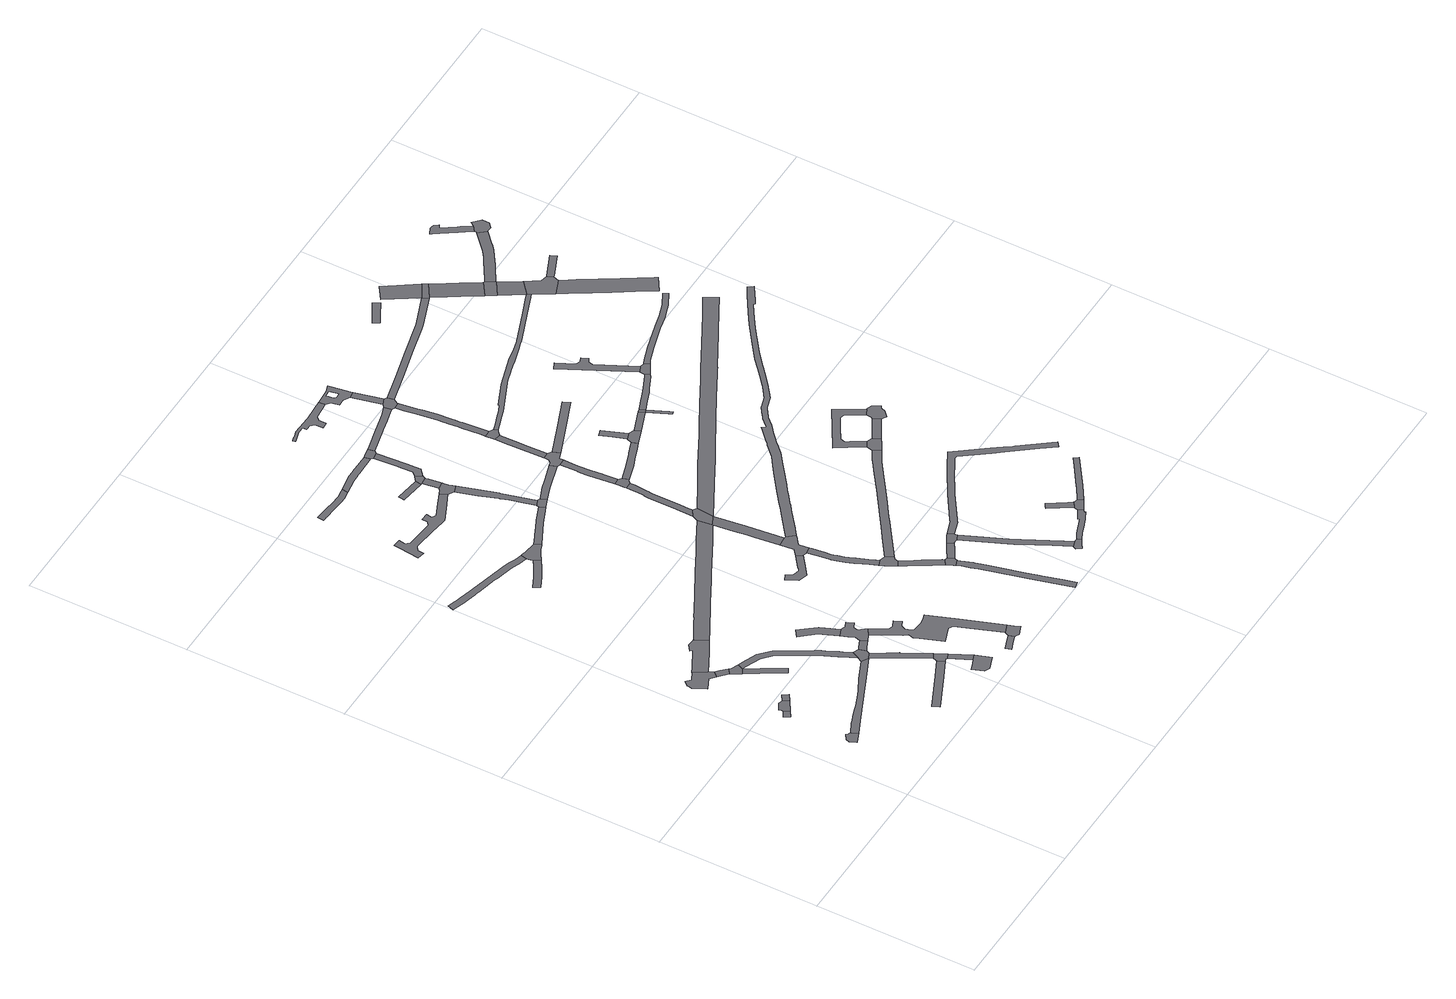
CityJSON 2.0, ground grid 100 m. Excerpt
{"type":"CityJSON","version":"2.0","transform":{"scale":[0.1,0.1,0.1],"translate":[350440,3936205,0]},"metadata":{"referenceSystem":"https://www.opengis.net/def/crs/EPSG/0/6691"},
"CityObjects":{
"road1":{"type":"Road","geometry":[{"type":"MultiSurface","lod":"1","boundaries":[[[0,1,2,3,4,5,6,7]]]}]},
"road2":{"type":"Road","attributes":{"RoadStructureAttribute.sectionType":"1"},"geometry":[{"type":"MultiSurface","lod":"1","boundaries":[[[8,9,10,11]]]}]},
"road3":{"type":"Road","geometry":[{"type":"MultiSurface","lod":"1","boundaries":[[[12,13,14,15,16,8,11]]]}]},
"road4":{"type":"Road","attributes":{"RoadStructureAttribute.sectionType":"1"},"geometry":[{"type":"MultiSurface","lod":"1","boundaries":[[[12,17,18,13]]]}]},
"road5":{"type":"Road","geometry":[{"type":"MultiSurface","lod":"1","boundaries":[[[19,20,21,22,23,24,25,26,27,28,29]]]}]},
"road6":{"type":"Road","attributes":{"RoadStructureAttribute.sectionType":"1"},"geometry":[{"type":"MultiSurface","lod":"1","boundaries":[[[30,21,20,31,32]]]}]},
"road7":{"type":"Road","geometry":[{"type":"MultiSurface","lod":"1","boundaries":[[[31,33,34,35,36,32]]]}]},
"road8":{"type":"Road","attributes":{"RoadStructureAttribute.sectionType":"1"},"geometry":[{"type":"MultiSurface","lod":"1","boundaries":[[[37,38,39,40,41,42,43,44,45,46,47,48,49,50,51,52,53,54,55,56,57,58,59,60,61,1,0,62,63,64,65,49,66,67,68,69,70,71,72,73]]]}]},
"road9":{"type":"Road","geometry":[{"type":"MultiSurface","lod":"1","boundaries":[[[74,75,76,77,78,79,80,23,22,81,82,83,84,85,86,87,88,89,90,91,92,93]]]}]},
"road10":{"type":"Road","attributes":{"RoadStructureAttribute.sectionType":"1"},"geometry":[{"type":"MultiSurface","lod":"1","boundaries":[[[94,95,96,97,98,99,100,101,102,103,35,34,33,104,105,106,107,108,109,34,110,111,112,113,114,115,116,117,118]]]}]},
"road11":{"type":"Road","attributes":{"RoadStructureAttribute.sectionType":"1"},"geometry":[{"type":"MultiSurface","lod":"1","boundaries":[[[119,120,121,122,123,124]]]}]},
"road12":{"type":"Road","geometry":[{"type":"MultiSurface","lod":"1","boundaries":[[[50,49,48,125,126,127,94,118]]]}]},
"road13":{"type":"Road","attributes":{"RoadStructureAttribute.sectionType":"1"},"geometry":[{"type":"MultiSurface","lod":"1","boundaries":[[[128,126,125,129,130,131,132]]]}]},
"road14":{"type":"Road","attributes":{"RoadStructureAttribute.sectionType":"1"},"geometry":[{"type":"MultiSurface","lod":"1","boundaries":[[[133,134,135,136,137,138,139,140,141,142,143,144,145,146,147,148,149,150,151,152,153,154,155,156,157,158,159]]]}]},
"road15":{"type":"Road","geometry":[{"type":"MultiSurface","lod":"1","boundaries":[[[124,123,160,161,162,163,164,37,73]]]}]},
"road16":{"type":"Road","geometry":[{"type":"MultiSurface","lod":"1","boundaries":[[[165,166,167,168,169,170,171,172]]]}]},
"road17":{"type":"Road","attributes":{"RoadStructureAttribute.sectionType":"1"},"geometry":[{"type":"MultiSurface","lod":"1","boundaries":[[[171,162,161,172]]]}]},
"road18":{"type":"Road","attributes":{"RoadStructureAttribute.sectionType":"1"},"geometry":[{"type":"MultiSurface","lod":"1","boundaries":[[[173,174,175,176,177,178,179,180,181]]]}]},
"road19":{"type":"Road","geometry":[{"type":"MultiSurface","lod":"1","boundaries":[[[131,182,183,184,185,186,187,188,189,190,173,181,191,192,132]]]}]},
"road20":{"type":"Road","attributes":{"RoadStructureAttribute.sectionType":"1"},"geometry":[{"type":"MultiSurface","lod":"1","boundaries":[[[193,194,195,196,197,198,199,200,201,202,203,204,205,206,207]]]}]},
"road21":{"type":"Road","attributes":{"RoadStructureAttribute.sectionType":"1"},"geometry":[{"type":"MultiSurface","lod":"1","boundaries":[[[208,209,210,211,212,213]]]}]},
"road22":{"type":"Road","attributes":{"RoadStructureAttribute.sectionType":"1"},"geometry":[{"type":"MultiSurface","lod":"1","boundaries":[[[214,215,216,217,218,219,220,221,222,223,224,225,226,227,228,229,183,182,230,231,232,233,234,235,236,237,238,239,240,241,242,243,244,245]]]}]},
"road23":{"type":"Road","geometry":[{"type":"MultiSurface","lod":"1","boundaries":[[[158,193,207,246,247,248,249,250,251,252,253,254,159]]]}]},
"road24":{"type":"Road","geometry":[{"type":"MultiSurface","lod":"1","boundaries":[[[244,208,213,255,256,257,245]]]}]},
"road25":{"type":"Road","attributes":{"RoadStructureAttribute.sectionType":"1"},"geometry":[{"type":"MultiSurface","lod":"1","boundaries":[[[258,259,260,261,262,263,264,265,266,267,268,269,270,271,272,273,274,275,276,91,90,277,278,279,280,281,282,283,284,285,286,287,288,289,290,291,292,293,294,295,258,296,297,298,299,300,301,302,303]]]}]},
"road26":{"type":"Road","geometry":[{"type":"MultiSurface","lod":"1","boundaries":[[[304,305,306,307,308,309,310,311,312,313,314,315,316,317,318,319,320,321,322,323,324,325,326]]]}]},
"road27":{"type":"Road","attributes":{"RoadStructureAttribute.sectionType":"7"},"geometry":[{"type":"MultiSurface","lod":"1","boundaries":[[[327,328,329,330,331,332,333,334,335,336,337,338,339,340,341,342,343,344,345,346,347,348]]]}]},
"road28":{"type":"Road","attributes":{"RoadStructureAttribute.sectionType":"1"},"geometry":[{"type":"MultiSurface","lod":"1","boundaries":[[[349,350,351,352,353,354,355,356,357,358,359,360]]]}]},
"road29":{"type":"Road","attributes":{"RoadStructureAttribute.sectionType":"1"},"geometry":[{"type":"MultiSurface","lod":"1","boundaries":[[[361,362,363,364,365,366,367,368,369,370,371,372,252,251]]]}]},
"road30":{"type":"Road","attributes":{"RoadStructureAttribute.sectionType":"1"},"geometry":[{"type":"MultiSurface","lod":"1","boundaries":[[[373,374,375,376,377]]]}]},
"road31":{"type":"Road","attributes":{"RoadStructureAttribute.sectionType":"1"},"geometry":[{"type":"MultiSurface","lod":"1","boundaries":[[[378,379,380,381,382,383,384,385,386,387,388,389,390,391,392,393,394,395,396,397,398,399,400,401,402]]]}]},
"road32":{"type":"Road","attributes":{"RoadStructureAttribute.sectionType":"1"},"geometry":[{"type":"MultiSurface","lod":"1","boundaries":[[[347,403,404,405,406,407,408,409,410,411,412,413,414,348]]]}]},
"road33":{"type":"Road","geometry":[{"type":"MultiSurface","lod":"1","boundaries":[[[415,416,417,418,419,420,421,422,423,304,326]]]}]},
"road34":{"type":"Road","geometry":[{"type":"MultiSurface","lod":"1","boundaries":[[[402,401,424,425,426,427,428,429,430]]]}]},
"road35":{"type":"Road","attributes":{"RoadStructureAttribute.sectionType":"1"},"geometry":[{"type":"MultiSurface","lod":"1","boundaries":[[[415,431,432,433,434,435,436,437,438,439,440,441,442,443,444,445,416]]]}]},
"road36":{"type":"Road","geometry":[{"type":"MultiSurface","lod":"1","boundaries":[[[446,301,300,447,349,360,390,389,448,449,450,451]]]}]},
"road37":{"type":"Road","geometry":[{"type":"MultiSurface","lod":"1","boundaries":[[[452,440,439,367,366,453,454]]]}]},
"road38":{"type":"Road","attributes":{"RoadStructureAttribute.sectionType":"1"},"geometry":[{"type":"MultiSurface","lod":"1","boundaries":[[[455,456,421,420,457,458,459]]]}]},
"road39":{"type":"Road","attributes":{"RoadStructureAttribute.sectionType":"1"},"geometry":[{"type":"MultiSurface","lod":"1","boundaries":[[[460,461,462,463,464,465,466,467,427,426,468,469,470,471]]]}]},
"road40":{"type":"Road","geometry":[{"type":"MultiSurface","lod":"1","boundaries":[[[458,472,473,373,377,459]]]}]},
"road41":{"type":"Road","attributes":{"RoadStructureAttribute.sectionType":"1"},"geometry":[{"type":"MultiSurface","lod":"1","boundaries":[[[474,475,476,477,478,479,480,481,482,483,484,485,486,487,488,489,490,491,492,493,494,495,496]]]}]},
"road42":{"type":"Road","geometry":[{"type":"MultiSurface","lod":"1","boundaries":[[[495,497,498,460,471,499,500,496]]]}]},
"road43":{"type":"Road","geometry":[{"type":"MultiSurface","lod":"1","boundaries":[[[501,502,503,259,258,303]]]}]},
"road44":{"type":"Road","attributes":{"RoadStructureAttribute.sectionType":"1"},"geometry":[{"type":"MultiSurface","lod":"1","boundaries":[[[504,505,506,507,473,472,508,509,510,511,512]]]}]},
"road45":{"type":"Road","geometry":[{"type":"MultiSurface","lod":"1","boundaries":[[[409,512,511,513,514,515,516,410]]]}]},
"road46":{"type":"Road","attributes":{"RoadStructureAttribute.sectionType":"1"},"geometry":[{"type":"MultiSurface","lod":"1","boundaries":[[[497,517,518,519,520,498]]]}]},
"road47":{"type":"Road","attributes":{"RoadStructureAttribute.sectionType":"1"},"geometry":[{"type":"MultiSurface","lod":"1","boundaries":[[[454,521,522,523,524,525,526,452]]]}]},
"road48":{"type":"Road","attributes":{"RoadStructureAttribute.sectionType":"1"},"geometry":[{"type":"MultiSurface","lod":"1","boundaries":[[[527,528,529,530,531,532,533,503,502,534,535,536,537,538,539,540,541]]]}]},
"road49":{"type":"Road","geometry":[{"type":"MultiSurface","lod":"1","boundaries":[[[542,543,544,519,518,545,546,547,548,549,550]]]}]},
"road50":{"type":"Road","geometry":[{"type":"MultiSurface","lod":"1","boundaries":[[[551,552,553,554,555,527,541,556,557]]]}]},
"road51":{"type":"Road","attributes":{"RoadStructureAttribute.sectionType":"1"},"geometry":[{"type":"MultiSurface","lod":"1","boundaries":[[[558,559,560,561,562,563,564,553,552,565,566,567,568,569,570,571]]]}]},
"road52":{"type":"Road","geometry":[{"type":"MultiSurface","lod":"1","boundaries":[[[572,573,574,575,576,577,578,579,580,581,582,583,584,585,586,587,588,589,590,591,592,593]]]}]},
"road53":{"type":"Road","attributes":{"RoadStructureAttribute.sectionType":"1"},"geometry":[{"type":"MultiSurface","lod":"1","boundaries":[[[594,595,596,547,546,597,598,599,600,601,602]]]}]},
"road54":{"type":"Road","geometry":[{"type":"MultiSurface","lod":"1","boundaries":[[[603,604,605,606,607,524,523,558,571,608,609,610]]]}]},
"road55":{"type":"Road","attributes":{"RoadStructureAttribute.sectionType":"1"},"geometry":[{"type":"MultiSurface","lod":"1","boundaries":[[[611,612,613,614,615,616,617,618,619,620,514,513]]]}]},
"road56":{"type":"Road","geometry":[{"type":"MultiSurface","lod":"1","boundaries":[[[621,622,623,624,625,626,602,601,627,628]]]}]},
"road57":{"type":"Road","attributes":{"RoadStructureAttribute.sectionType":"1"},"geometry":[{"type":"MultiSurface","lod":"1","boundaries":[[[629,630,631,632,633,634,635,636,604,603]]]}]},
"road58":{"type":"Road","attributes":{"RoadStructureAttribute.sectionType":"1"},"geometry":[{"type":"MultiSurface","lod":"1","boundaries":[[[637,638,639,640,641,642,643,430,429,644,645,646,647,648,649,650,651]]]}]},
"road59":{"type":"Road","attributes":{"RoadStructureAttribute.sectionType":"1"},"geometry":[{"type":"MultiSurface","lod":"1","boundaries":[[[652,653,654,655,656,657,658,659,660,551,557]]]}]},
"road60":{"type":"Road","geometry":[{"type":"MultiSurface","lod":"1","boundaries":[[[634,633,661,662,663,664,665]]]}]},
"road61":{"type":"Road","attributes":{"RoadStructureAttribute.sectionType":"1"},"geometry":[{"type":"MultiSurface","lod":"1","boundaries":[[[664,666,667,668,669,670,671,672,673,674,675,676,677,678,679,680,681,682,683,684,685,665]]]}]},
"road62":{"type":"Road","attributes":{"RoadStructureAttribute.sectionType":"1"},"geometry":[{"type":"MultiSurface","lod":"1","boundaries":[[[686,687,688,689,690,624,623,691,692,693,694,695,696,697,698,699,700,701]]]}]},
"road63":{"type":"Road","geometry":[{"type":"MultiSurface","lod":"1","boundaries":[[[702,703,593,592,704,705,706,707,708,709,710,711,712,713,714,715],[716,717,718,719,720,721,722,723,724,725,726]]]}]},
"road64":{"type":"Road","geometry":[{"type":"MultiSurface","lod":"1","boundaries":[[[727,728,616,615,675,674,729,730,731]]]}]},
"road65":{"type":"Road","attributes":{"RoadStructureAttribute.sectionType":"1"},"geometry":[{"type":"MultiSurface","lod":"1","boundaries":[[[709,728,727,710]]]}]},
"road66":{"type":"Road","attributes":{"RoadStructureAttribute.sectionType":"1"},"geometry":[{"type":"MultiSurface","lod":"1","boundaries":[[[609,732,733,734,735,610]]]}]},
"road67":{"type":"Road","attributes":{"RoadStructureAttribute.sectionType":"1"},"geometry":[{"type":"MultiSurface","lod":"1","boundaries":[[[736,737,738,739,740]]]}]},
"road68":{"type":"Road","geometry":[{"type":"MultiSurface","lod":"1","boundaries":[[[741,740,739,656,655,742,743]]]}]},
"road69":{"type":"Road","attributes":{"RoadStructureAttribute.sectionType":"1"},"geometry":[{"type":"MultiSurface","lod":"1","boundaries":[[[744,745,746,747,748,749]]]}]},
"road70":{"type":"Road","geometry":[{"type":"MultiSurface","lod":"1","boundaries":[[[700,750,751,752,753,744,749,701]]]}]},
"road71":{"type":"Road","attributes":{"RoadStructureAttribute.sectionType":"1"},"geometry":[{"type":"MultiSurface","lod":"1","boundaries":[[[754,755,756,757,758,759,760,761,762,763,764,765,766,550,549,767,768,769,770,771,772,773,774,775,776,777,778,779,780,781]]]}]},
"road72":{"type":"Road","attributes":{"RoadStructureAttribute.sectionType":"1"},"geometry":[{"type":"MultiSurface","lod":"1","boundaries":[[[782,741,743,783]]]}]},
"road73":{"type":"Road","geometry":[{"type":"MultiSurface","lod":"1","boundaries":[[[784,785,782,783]]]}]},
"road74":{"type":"Road","attributes":{"RoadStructureAttribute.sectionType":"1"},"geometry":[{"type":"MultiSurface","lod":"1","boundaries":[[[786,787,788,789,784,783]]]}]},
"road75":{"type":"Road","attributes":{"RoadStructureAttribute.sectionType":"1"},"geometry":[{"type":"MultiSurface","lod":"1","boundaries":[[[790,791,792,793,752,751,794,795,796,797]]]}]},
"road76":{"type":"Road","geometry":[{"type":"MultiSurface","lod":"1","boundaries":[[[650,798,799,800,801,802,651]]]}]},
"road77":{"type":"Road","attributes":{"RoadStructureAttribute.sectionType":"1"},"geometry":[{"type":"MultiSurface","lod":"1","boundaries":[[[803,804,805,806,807,802,801,808,809,810,811,812,813,814,815]]]}]},
"road78":{"type":"Road","attributes":{"RoadStructureAttribute.sectionType":"1"},"geometry":[{"type":"MultiSurface","lod":"1","boundaries":[[[816,817,818,819,820,821,822,823,824,825,826,827,828,829,830,831,832,833,834,835,836,837,838,839,840,841,842,843,844,845,846,847,848,849,850,851,852,853,854,855,856,857,858,501,303]]]}]},
"road79":{"type":"Road","attributes":{"RoadStructureAttribute.sectionType":"1"},"geometry":[{"type":"MultiSurface","lod":"1","boundaries":[[[859,860,861,862,863,864,865,866,867,868,869,870,785,784]]]}]},
"road80":{"type":"Road","attributes":{"RoadStructureAttribute.sectionType":"1"},"geometry":[{"type":"MultiSurface","lod":"1","boundaries":[[[871,872,873,874,875,876,877,878,879,880,881,882,883,884,885,886,887,888,889,890,891,892,893,894,895,896,897,898,899,900,901,902,903,904,905,906,907,908,909,910,911,912,913,914,915,916,917,918,919,920,921,922,923,924,925,926,927,928,929,930,931,932,933,934,935,936,937,938,939,940,941,942,943,944,945,946,947,948,949,950,951,952,953,954,955,956,957,446,451]]]}]},
"road81":{"type":"Road","attributes":{"RoadStructureAttribute.sectionType":"1"},"geometry":[{"type":"MultiSurface","lod":"1","boundaries":[[[799,958,959,960,961,962,800]]]}]},
"road82":{"type":"Road","attributes":{"RoadStructureAttribute.sectionType":"1"},"geometry":[{"type":"MultiSurface","lod":"1","boundaries":[[[730,963,964,965,966,967,968,969,970,971,972,731]]]}]},
"road83":{"type":"Road","attributes":{"RoadStructureAttribute.sectionType":"1"},"geometry":[{"type":"MultiSurface","lod":"1","boundaries":[[[973,974,975,976,977,978,979,980,981,982,983,984,985,663,662,986,987,988,989,990,991,992,993,994,995,996,997,998,999,1000,1001,1002,1003,1004]]]}]},
"road84":{"type":"Road","attributes":{"RoadStructureAttribute.sectionType":"1"},"geometry":[{"type":"MultiSurface","lod":"1","boundaries":[[[1005,1006,1007,1008,1009,1010,1011,1012,1013,1014]]]}]},
"road85":{"type":"Road","geometry":[{"type":"MultiSurface","lod":"1","boundaries":[[[814,1015,1016,960,959,1017,1018,1019,1020,1021,815]]]}]},
"road86":{"type":"Road","geometry":[{"type":"MultiSurface","lod":"1","boundaries":[[[1022,1005,1014,864,863,1023,1024,1025,1026]]]}]},
"road87":{"type":"Road","geometry":[{"type":"MultiSurface","lod":"1","boundaries":[[[1027,1028,1029,1030,1031]]]}]},
"road88":{"type":"Road","attributes":{"function":"3","RoadStructureAttribute.sectionType":"1"},"geometry":[{"type":"MultiSurface","lod":"1","boundaries":[[[1032,1033,1034,1035,968]]]}]},
"road89":{"type":"Road","geometry":[{"type":"MultiSurface","lod":"1","boundaries":[[[1036,1037,1032,968,967]]]}]},
"road90":{"type":"Road","attributes":{"RoadStructureAttribute.sectionType":"1"},"geometry":[{"type":"MultiSurface","lod":"1","boundaries":[[[1038,1039,1040,1041,1042,1043,1044,1045,1046,1022,1026,1047,1048,1049,1050,1051,1052,1053,1054,1055]]]}]},
"road91":{"type":"Road","attributes":{"function":"3","RoadStructureAttribute.sectionType":"1"},"geometry":[{"type":"MultiSurface","lod":"1","boundaries":[[[1056,1057,1058,1059,1060,1061,1062,1037,1036]]]}]},
"road92":{"type":"Road","geometry":[{"type":"MultiSurface","lod":"1","boundaries":[[[1063,1064,1059,1058,1065,1066]]]}]},
"road93":{"type":"Road","attributes":{"function":"3","RoadStructureAttribute.sectionType":"1"},"geometry":[{"type":"MultiSurface","lod":"1","boundaries":[[[1067,1066,1065,1004]]]}]},
"road94":{"type":"Road","geometry":[{"type":"MultiSurface","lod":"1","boundaries":[[[1068,1069,1070,1067,1004,1003,1071,1072]]]}]},
"road95":{"type":"Road","attributes":{"function":"3","RoadStructureAttribute.sectionType":"1"},"geometry":[{"type":"MultiSurface","lod":"1","boundaries":[[[1071,1073,1074,1075,1076,1077,1078,1079,1080,1081,1082,1083,1084,1085,1072]]]}]},
"road96":{"type":"Road","attributes":{"RoadStructureAttribute.sectionType":"1"},"geometry":[{"type":"MultiSurface","lod":"1","boundaries":[[[1086,1087,1088,1089,1090,1091,1064,1063,1092,1093,1094,1095,1096,1097,1098,1099,1100,1101,1102]]]}]},
"road97":{"type":"Road","attributes":{"RoadStructureAttribute.sectionType":"1"},"geometry":[{"type":"MultiSurface","lod":"1","boundaries":[[[1103,1104,1105,1106,1069,1068]]]}]},
"road98":{"type":"Road","geometry":[{"type":"MultiSurface","lod":"1","boundaries":[[[1107,1108,1109,1110,1111,1112,1113,1114,1115,1116,1117,1118,1119,1120,1121,1122]]]}]},
"road99":{"type":"Road","geometry":[{"type":"MultiSurface","lod":"1","boundaries":[[[1101,1123,1124,1125,1126,1127,1128,1114,1113,1129,1102]]]}]}
},
"vertices":[
[281,470,0],[263,511,0],[260,512,0],[244,519,0],[239,527,0],[206,504,0],[199,484,0],[218,442,0],
[221,915,0],[186,894,0],[207,859,0],[242,882,0],
[314,927,0],[293,961,0],[263,968,0],[220,941,0],[227,930,0],
[354,952,0],[332,986,0],
[239,1398,0],[274,1366,0],[302,1398,0],[285,1426,0],[236,1500,0],[185,1473,0],[158,1499,0],[132,1472,0],[131,1463,0],[128,1441,0],[167,1361,0],
[326,1374,0],[328,1318,0],[360,1341,0],
[365,1256,0],[398,1276,0],[412,1311,0],[372,1327,0],
[1025,424,0],[1007,457,0],[986,493,0],[965,529,0],[953,549,0],[948,559,0],[933,584,0],[940,588,0],[913,630,0],[905,643,0],[902,649,0],[851,730,0],[815,714,0],[772,737,0],[650,680,0],[574,641,0],[539,623,0],[459,592,0],[435,584,0],[424,581,0],[378,563,0],[371,560,0],[337,546,0],[334,545,0],[332,545,0],[395,521,0],[395,522,0],[396,522,0],[729,672,0],[869,626,0],[876,614,0],[879,609,0],[890,592,0],[892,588,0],[951,487,0],[957,476,0],[994,407,0],
[385,1582,0],[383,1581,0],[382,1582,0],[366,1573,0],[288,1531,0],[265,1518,0],[235,1502,0],[308,1439,0],[319,1445,0],[328,1449,0],[374,1474,0],[386,1480,0],[428,1504,0],[455,1519,0],[456,1519,0],[480,1533,0],[501,1544,0],[458,1620,0],[412,1624,0],[375,1595,0],
[811,811,0],[788,861,0],[780,881,0],[747,951,0],[738,970,0],[722,1003,0],[603,1201,0],[536,1262,0],[439,1301,0],[431,1304,0],[406,1188,0],[415,1174,0],[495,1041,0],[529,1058,0],[451,1188,0],[418,1243,0],[423,1266,0],[515,1228,0],[570,1181,0],[686,985,0],[697,961,0],[709,934,0],[741,864,0],[748,850,0],[788,764,0],
[876,326,0],[665,227,0],[685,185,0],[896,284,0],[1004,335,0],[984,377,0],
[861,753,0],[848,794,0],[819,807,0],
[864,803,0],[882,763,0],[911,777,0],[929,786,0],[910,825,0],
[515,2781,0],[470,2801,0],[467,2802,0],[439,2810,0],[408,2818,0],[236,2862,0],[208,2869,0],[177,2877,0],[140,2887,0],[102,2896,0],[89,2900,0],[65,2908,0],[15,2923,0],[3,2884,0],[35,2873,0],[80,2859,0],[111,2851,0],[164,2838,0],[177,2835,0],[196,2830,0],[298,2806,0],[318,2800,0],[338,2795,0],[441,2766,0],[504,2743,0],[548,2733,0],[557,2771,0],
[1021,343,0],[1032,339,0],[1062,354,0],[1055,368,0],[1054,369,0],
[1048,191,0],[1021,180,0],[1050,110,0],[1080,98,0],[1160,126,0],[1127,221,0],[1127,222,0],[1091,208,0],
[935,959,0],[900,1042,0],[888,1073,0],[855,1113,0],[807,1171,0],[763,1141,0],[842,1049,0],[851,1026,0],[887,939,0],
[970,806,0],[1012,831,0],[1005,843,0],[974,878,0],[983,904,0],[1016,919,0],[1013,924,0],[996,962,0],[962,945,0],[905,894,0],[921,856,0],
[555,2693,0],[516,2668,0],[513,2666,0],[506,2662,0],[498,2658,0],[446,2627,0],[374,2592,0],[393,2552,0],[467,2588,0],[521,2619,0],[528,2623,0],[536,2628,0],[541,2631,0],[567,2648,0],[579,2655,0],
[1351,136,0],[1322,125,0],[1256,101,0],[1269,67,0],[1325,87,0],[1364,102,0],
[1320,456,0],[1287,548,0],[1261,617,0],[1223,604,0],[1193,600,0],[1167,603,0],[1133,608,0],[1118,640,0],[1111,655,0],[1123,681,0],[1157,698,0],[1137,742,0],[1098,722,0],[1071,731,0],[1055,758,0],[1042,781,0],[998,763,0],[1008,746,0],[1049,673,0],[1067,637,0],[1080,615,0],[1086,614,0],[1084,610,0],[1075,580,0],[1077,575,0],[1089,545,0],[1139,412,0],[1236,449,0],[1264,435,0],[1306,322,0],[1364,163,0],[1420,184,0],
[621,2683,0],[626,2686,0],[639,2693,0],[649,2699,0],[679,2710,0],[687,2714,0],[667,2753,0],[593,2763,0],[565,2770,0],
[1391,89,0],[1448,110,0],[1434,147,0],
[1288,1975,0],[1275,2067,0],[1137,1992,0],[1082,1962,0],[1058,1949,0],[925,1876,0],[909,1867,0],[869,1846,0],[820,1819,0],[802,1809,0],[780,1797,0],[658,1731,0],[623,1712,0],[601,1699,0],[590,1693,0],[514,1652,0],[505,1647,0],[467,1625,0],[459,1621,0],[504,1546,0],[556,1574,0],[603,1600,0],[628,1614,0],[680,1642,0],[695,1650,0],[701,1654,0],[708,1657,0],[711,1659,0],[722,1665,0],[861,1741,0],[874,1748,0],[908,1767,0],[945,1787,0],[948,1788,0],[953,1792,0],[1102,1871,0],[1178,1913,0],[1185,1917,0],[1297,1906,0],[1304,1848,0],[1314,1772,0],[1319,1727,0],[1337,1578,0],[1397,1585,0],[1370,1814,0],[1348,2005,0],
[748,3401,0],[674,3367,0],[592,3330,0],[568,3345,0],[573,3379,0],[530,3383,0],[526,3347,0],[503,3329,0],[339,3347,0],[317,3371,0],[319,3386,0],[322,3410,0],[277,3415,0],[273,3383,0],[256,3251,0],[304,3245,0],[307,3283,0],[332,3303,0],[489,3284,0],[502,3282,0],[584,3272,0],[663,3308,0],[768,3357,0],
[495,3878,0],[448,3870,0],[435,3871,0],[404,3873,0],[366,3878,0],[365,3878,0],[313,3883,0],[308,3884,0],[288,3886,0],[285,3886,0],[256,3889,0],[252,3850,0],[270,3848,0],[273,3848,0],[285,3847,0],[348,3841,0],[419,3834,0],[424,3834,0],[453,3836,0],[488,3840,0],[506,3842,0],[510,3881,0],
[1306,1459,0],[1239,1406,0],[1223,1393,0],[1214,1388,0],[1170,1396,0],[1149,1435,0],[1114,1417,0],[1150,1347,0],[1177,1341,0],[1206,1331,0],[1245,1361,0],[1330,1425,0],
[786,2765,0],[832,2788,0],[855,2800,0],[856,2800,0],[923,2828,0],[947,2838,0],[931,2874,0],[851,2841,0],[837,2835,0],[780,2807,0],[768,2802,0],[722,2779,0],
[767,3562,0],[616,3583,0],[614,3569,0],[610,3543,0],[761,3522,0],
[1499,1060,0],[1491,1077,0],[1456,1165,0],[1452,1175,0],[1433,1223,0],[1422,1263,0],[1417,1284,0],[1414,1298,0],[1409,1339,0],[1407,1351,0],[1400,1412,0],[1398,1426,0],[1357,1419,0],[1369,1330,0],[1377,1279,0],[1378,1274,0],[1390,1226,0],[1400,1196,0],[1408,1174,0],[1417,1150,0],[1419,1145,0],[1451,1072,0],[1461,1049,0],[1470,1026,0],[1507,1040,0],
[590,3855,0],[595,3856,0],[610,3858,0],[633,3859,0],[653,3859,0],[662,3859,0],[794,3863,0],[788,3901,0],[660,3899,0],[652,3899,0],[615,3899,0],[525,3883,0],
[802,3338,0],[845,3352,0],[839,3371,0],[835,3382,0],[830,3422,0],[829,3429,0],[784,3423,0],[779,3418,0],[773,3412,0],
[1484,995,0],[1496,969,0],[1518,932,0],[1551,951,0],[1558,976,0],[1573,987,0],[1542,1030,0],
[842,3206,0],[872,3121,0],[880,3096,0],[881,3091,0],[890,3065,0],[897,3043,0],[908,3002,0],[911,2990,0],[938,2891,0],[972,2907,0],[930,3066,0],[918,3111,0],[916,3118,0],[876,3250,0],[866,3284,0],
[1408,1582,0],[1348,1491,0],[1391,1484,0],[1390,1490,0],[1439,1530,0],[1445,1534,0],
[991,2899,0],[971,2849,0],[1007,2864,0],
[773,3503,0],[784,3429,0],[818,3510,0],[815,3527,0],[771,3521,0],
[1690,732,0],[1684,744,0],[1662,779,0],[1660,783,0],[1645,807,0],[1625,838,0],[1624,840,0],[1601,875,0],[1541,895,0],[1544,888,0],[1617,772,0],[1655,711,0],
[824,3550,0],[799,3585,0],
[1686,646,0],[1694,628,0],[1707,577,0],[1713,555,0],[1719,534,0],[1778,309,0],[1778,307,0],[1789,267,0],[1860,3,0],[1899,13,0],[1877,95,0],[1847,207,0],[1845,220,0],[1841,232,0],[1824,296,0],[1788,432,0],[1770,501,0],[1759,545,0],[1751,577,0],[1749,586,0],[1725,654,0],[1718,671,0],[1682,656,0],
[1726,690,0],[1709,728,0],[1660,702,0],[1677,667,0],
[1357,2113,0],[1333,2127,0],[1292,2100,0],
[817,3712,0],[820,3673,0],[824,3613,0],[804,3588,0],[863,3585,0],[865,3588,0],[860,3673,0],[848,3857,0],[807,3850,0],
[859,3873,0],[851,3914,0],[806,3905,0],[803,3905,0],
[1787,727,0],[1827,752,0],[1806,787,0],[1764,762,0],
[1086,2893,0],[1087,2893,0],[1255,2944,0],[1242,2985,0],[1126,2949,0],[1073,2933,0],
[1301,2528,0],[1301,2500,0],[1301,2460,0],[1297,2416,0],[1297,2415,0],[1294,2380,0],[1293,2207,0],[1333,2157,0],[1333,2207,0],[1334,2372,0],[1335,2388,0],[1337,2413,0],[1338,2429,0],[1343,2503,0],[1341,2528,0],
[1858,818,0],[1829,801,0],[1815,792,0],[1848,753,0],[1857,753,0],[1893,769,0],[1888,781,0],[1889,786,0],[1875,824,0],
[1354,2589,0],[1337,2603,0],[1297,2599,0],[1299,2582,0],[1301,2541,0],[1354,2545,0],[1367,2549,0],
[1275,2936,0],[1279,2858,0],[1278,2833,0],[1278,2822,0],[1280,2772,0],[1286,2707,0],[1288,2685,0],[1328,2693,0],[1328,2699,0],[1320,2777,0],[1318,2839,0],[1317,2863,0],[1316,2931,0],[1316,2937,0],
[908,4321,0],[891,4320,0],[771,4324,0],[738,4314,0],[728,4312,0],[705,4305,0],[701,4304,0],[705,4289,0],[708,4290,0],[775,4308,0],[819,4307,0],[820,4283,0],[850,4282,0],[871,4260,0],[873,4225,0],[874,4211,0],[914,4214,0],[913,4236,0],[911,4259,0],[932,4282,0],[1038,4290,0],[1035,4330,0],
[2142,238,0],[2035,448,0],[2020,476,0],[1985,460,0],[2002,427,0],[2037,358,0],[2081,272,0],[2132,172,0],[2170,184,0],
[1316,3040,0],[1278,3039,0],[1278,3024,0],[1276,3008,0],[1260,2990,0],[1316,2965,0],[1357,2981,0],[1341,3023,0],
[1014,3912,0],[1025,3915,0],[1096,3932,0],[1138,3943,0],[1187,3955,0],[1178,3999,0],[1131,3983,0],[1099,3975,0],[1003,3951,0],[857,3915,0],
[2170,140,0],[2198,154,0],[2204,158,0],[2191,182,0],[2185,182,0],[2175,182,0],[2123,149,0],[2143,121,0],
[1316,3051,0],[1313,3160,0],[1310,3222,0],[1310,3249,0],[1308,3338,0],[1268,3343,0],[1269,3281,0],[1270,3221,0],
[2161,1463,0],[2155,1459,0],[2102,1421,0],[1950,1311,0],[1947,1309,0],[1737,1164,0],[1644,1100,0],[1765,1123,0],[1792,1142,0],[1825,1165,0],[1945,1249,0],[2150,1394,0],[2179,1414,0],[2253,1458,0],[2227,1502,0],
[1469,2582,0],[1518,2601,0],[1591,2629,0],[1635,2646,0],[1621,2683,0],[1607,2678,0],[1542,2653,0],[1531,2649,0],[1456,2620,0],
[1331,3363,0],[1341,3366,0],[1332,3390,0],[1305,3405,0],[1264,3402,0],
[1291,3568,0],[1290,3582,0],[1288,3613,0],[1287,3626,0],[1286,3635,0],[1280,3723,0],[1266,3807,0],[1261,3836,0],[1246,3948,0],[1205,3943,0],[1213,3889,0],[1221,3833,0],[1242,3696,0],[1244,3655,0],[1244,3652,0],[1247,3626,0],[1250,3587,0],[1251,3583,0],[1253,3546,0],[1263,3429,0],
[2335,259,0],[2331,256,0],[2336,247,0],[2228,203,0],[2215,196,0],[2243,178,0],[2245,179,0],[2302,200,0],[2310,203,0],[2348,219,0],[2352,221,0],[2397,245,0],[2392,252,0],[2393,253,0],[2408,262,0],[2390,292,0],
[1077,4333,0],[1040,4330,0],[1055,4275,0],[1062,4270,0],[1073,4219,0],[1116,4222,0],[1120,4222,0],[1154,4198,0],[1194,4207,0],[1193,4211,0],[1189,4241,0],[1175,4330,0],[1169,4350,0],[1129,4337,0],[1098,4319,0],[1134,4323,0],[1136,4314,0],[1144,4276,0],[1146,4269,0],[1119,4266,0],[1115,4265,0],[1106,4272,0],[1103,4289,0],[1102,4295,0],[1099,4314,0],
[1236,4031,0],[1197,4016,0],[1245,3957,0],[1260,3981,0],[1253,4020,0],
[1557,3061,0],[1724,3128,0],[1707,3170,0],[1515,3093,0],
[1618,2880,0],[1578,2864,0],[1606,2792,0],[1635,2716,0],[1675,2730,0],
[1711,2715,0],[1661,2657,0],[1724,2681,0],
[2433,340,0],[2416,366,0],[2346,473,0],[2328,461,0],[2311,450,0],[2397,317,0],
[2444,283,0],[2476,303,0],[2457,333,0],[2435,338,0],
[2650,837,0],[2643,846,0],[2611,889,0],[2569,946,0],[2462,1087,0],[2424,1137,0],[2325,1082,0],[2292,1064,0],[2283,1059,0],[2147,978,0],[2142,975,0],[1975,865,0],[1960,855,0],[1977,817,0],[1988,824,0],[1998,831,0],[2162,940,0],[2180,951,0],[2303,1024,0],[2310,1028,0],[2325,1036,0],[2401,1079,0],[2420,1075,0],[2535,922,0],[2581,863,0],[2700,710,0],[2764,628,0],[2795,652,0],
[1847,2768,0],[1861,2734,0],
[1878,2741,0],[1865,2774,0],
[1916,2616,0],[1925,2596,0],[1942,2603,0],[1933,2622,0],
[2676,479,0],[2548,390,0],[2536,382,0],[2462,336,0],[2476,304,0],[2568,361,0],[2750,488,0],[2729,516,0],
[2305,1488,0],[2330,1503,0],[2310,1550,0],[2276,1562,0],[2238,1539,0],
[2394,1854,0],[2270,1781,0],[2137,1702,0],[2163,1659,0],[2181,1630,0],[2227,1641,0],[2211,1668,0],[2218,1697,0],[2292,1741,0],[2360,1782,0],[2389,1774,0],[2451,1670,0],[2492,1689,0],
[1667,2179,0],[1726,2212,0],[1873,2295,0],[1942,2333,0],[1960,2343,0],[1999,2365,0],[2047,2391,0],[2121,2432,0],[2144,2444,0],[2161,2453,0],[2230,2490,0],[2329,2544,0],[2342,2551,0],[2364,2563,0],[2365,2564,0],[2484,2630,0],[2586,2686,0],[2590,2689,0],[2623,2707,0],[2728,2764,0],[2740,2770,0],[2840,2825,0],[2797,2905,0],[2680,2840,0],[2579,2785,0],[2577,2784,0],[2478,2730,0],[2307,2636,0],[2300,2633,0],[2280,2621,0],[2274,2618,0],[2113,2530,0],[2105,2526,0],[2058,2500,0],[1927,2428,0],[1897,2411,0],[1880,2402,0],[1767,2340,0],[1761,2337,0],[1755,2334,0],[1622,2261,0],[1533,2210,0],[1520,2203,0],
[1943,2767,0],[2008,2793,0],[2033,2805,0],[2117,2846,0],[2133,2856,0],[2116,2884,0],[2102,2875,0],[2023,2838,0],[1996,2825,0],[1910,2792,0],[1882,2781,0],[1876,2779,0],
[1488,1567,0],[1491,1569,0],[1589,1645,0],[1609,1661,0],[1632,1679,0],[1649,1693,0],[1690,1724,0],[1728,1754,0],[1759,1777,0],[1840,1839,0],[1887,1875,0],[1945,1917,0],[1960,1931,0],[2012,1981,0],[2015,1985,0],[2044,2012,0],[2079,2044,0],[2110,2069,0],[2111,2069,0],[2121,2080,0],[2164,2126,0],[2179,2136,0],[2191,2145,0],[2231,2172,0],[2301,2193,0],[2388,2257,0],[2446,2307,0],[2456,2316,0],[2489,2344,0],[2498,2352,0],[2545,2394,0],[2582,2422,0],[2658,2480,0],[2691,2504,0],[2694,2506,0],[2735,2536,0],[2794,2576,0],[2842,2607,0],[2888,2636,0],[2890,2638,0],[2894,2632,0],[2895,2629,0],[2921,2645,0],[2957,2667,0],[3010,2700,0],[2988,2734,0],[2936,2703,0],[2871,2663,0],[2825,2633,0],[2777,2602,0],[2717,2561,0],[2702,2551,0],[2676,2531,0],[2659,2519,0],[2640,2505,0],[2525,2418,0],[2469,2367,0],[2425,2330,0],[2369,2281,0],[2356,2272,0],[2287,2221,0],[2222,2202,0],[2217,2201,0],[2162,2162,0],[2158,2159,0],[2144,2149,0],[2105,2108,0],[2098,2101,0],[2095,2098,0],[2094,2099,0],[2090,2105,0],[2077,2121,0],[2066,2109,0],[2051,2093,0],[2042,2084,0],[2007,2052,0],[1985,2031,0],[1978,2025,0],[1910,1959,0],[1855,1920,0],[1809,1887,0],[1692,1802,0],[1612,1740,0],[1574,1709,0],[1572,1708,0],[1552,1693,0],[1454,1616,0],
[2389,1537,0],[2466,1582,0],[2440,1626,0],[2420,1614,0],[2332,1563,0],
[1455,4031,0],[1625,4075,0],[1808,4122,0],[1845,4132,0],[2038,4207,0],[2023,4244,0],[1832,4170,0],[1819,4167,0],[1610,4113,0],[1416,4062,0],
[2309,3748,0],[2196,3703,0],[1993,3625,0],[1988,3623,0],[1925,3604,0],[1842,3589,0],[1802,3576,0],[1655,3529,0],[1507,3464,0],[1509,3457,0],[1469,3439,0],[1432,3425,0],[1364,3401,0],[1370,3377,0],[1440,3402,0],[1477,3415,0],[1602,3471,0],[1677,3504,0],[1700,3512,0],[1765,3533,0],[1768,3534,0],[1812,3545,0],[1847,3554,0],[1926,3578,0],[1952,3585,0],[1983,3595,0],[2001,3600,0],[2013,3605,0],[2205,3679,0],[2322,3725,0],[2345,3734,0],[2331,3756,0],
[2158,2936,0],[2040,3172,0],[2047,3200,0],[2072,3213,0],[2052,3253,0],[2027,3241,0],[2001,3249,0],[1945,3359,0],[1905,3339,0],[2118,2916,0],
[2454,1666,0],[2450,1632,0],[2494,1563,0],[2531,1596,0],[2540,1626,0],[2553,1633,0],[2527,1677,0],
[2186,2927,0],[2150,2867,0],[2165,2876,0],[2167,2877,0],[2203,2898,0],
[1853,4460,0],[1716,4384,0],[1738,4345,0],[1786,4371,0],[1875,4421,0],
[2115,4297,0],[2039,4409,0],[1984,4491,0],[1897,4433,0],
[2045,4210,0],[2133,4266,0],
[2712,3112,0],[2635,3069,0],[2552,3041,0],[2471,3021,0],[2311,2975,0],[2299,2972,0],[2294,2970,0],[2213,2943,0],[2190,2930,0],[2227,2912,0],[2304,2938,0],[2309,2939,0],[2480,2989,0],[2493,2992,0],[2562,3009,0],[2581,3015,0],[2648,3039,0],[2730,3084,0],
[2098,4125,0],[2137,4064,0],[2208,3951,0],[2295,4010,0],[2226,4119,0],[2188,4180,0],[2146,4246,0],
[2334,3954,0],[2303,4007,0],[2244,3893,0],[2333,3949,0],
[2412,3824,0],
[2524,3694,0],[2508,3730,0],[2467,3738,0],[2417,3619,0],[2515,3661,0],
[2453,3562,0],[2498,3490,0],[2509,3473,0],[2524,3450,0],[2581,3359,0],[2616,3303,0],[2684,3196,0],[2720,3138,0],[2809,3194,0],[2799,3211,0],[2698,3370,0],[2570,3574,0],[2545,3613,0],
[2504,4135,0],[2465,4106,0],[2448,4095,0],[2437,4089,0],[2322,4017,0],[2315,4013,0],[2346,3961,0],[2354,3966,0],[2409,4000,0],[2437,4017,0],[2480,4044,0],[2499,4057,0],[2541,4087,0],[2575,4116,0],[2579,4120,0],[2652,4187,0],[2610,4233,0],
[2534,3698,0],[2677,3762,0],[2660,3799,0],[2514,3733,0],
[2474,4454,0],[2482,4443,0],[2500,4416,0],[2506,4407,0],[2563,4325,0],[2586,4291,0],[2613,4252,0],[2648,4276,0],[2609,4335,0],[2600,4348,0],[2543,4432,0],[2549,4436,0],[2560,4443,0],[2544,4467,0],[2526,4471,0],[2514,4474,0],
[2653,4187,0],[2682,4184,0],[2714,4212,0],[2713,4257,0],[2668,4300,0],[2665,4296,0],[2620,4242,0]
]}
